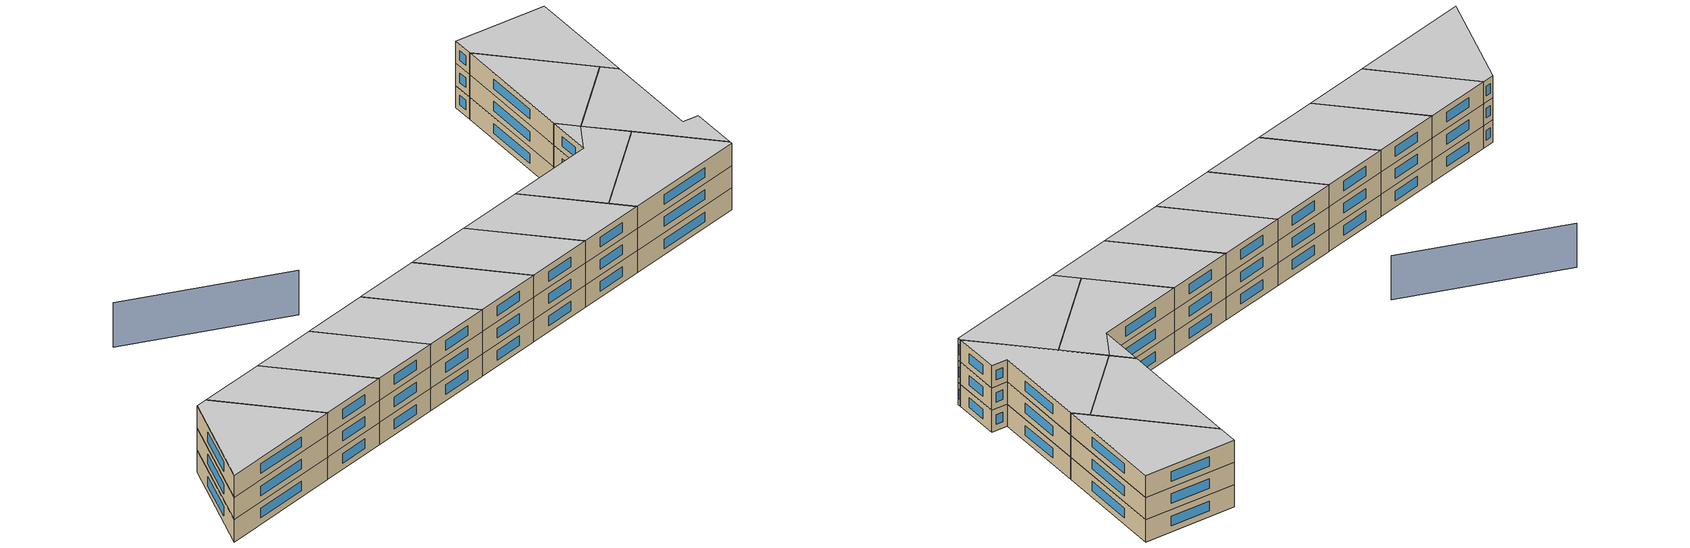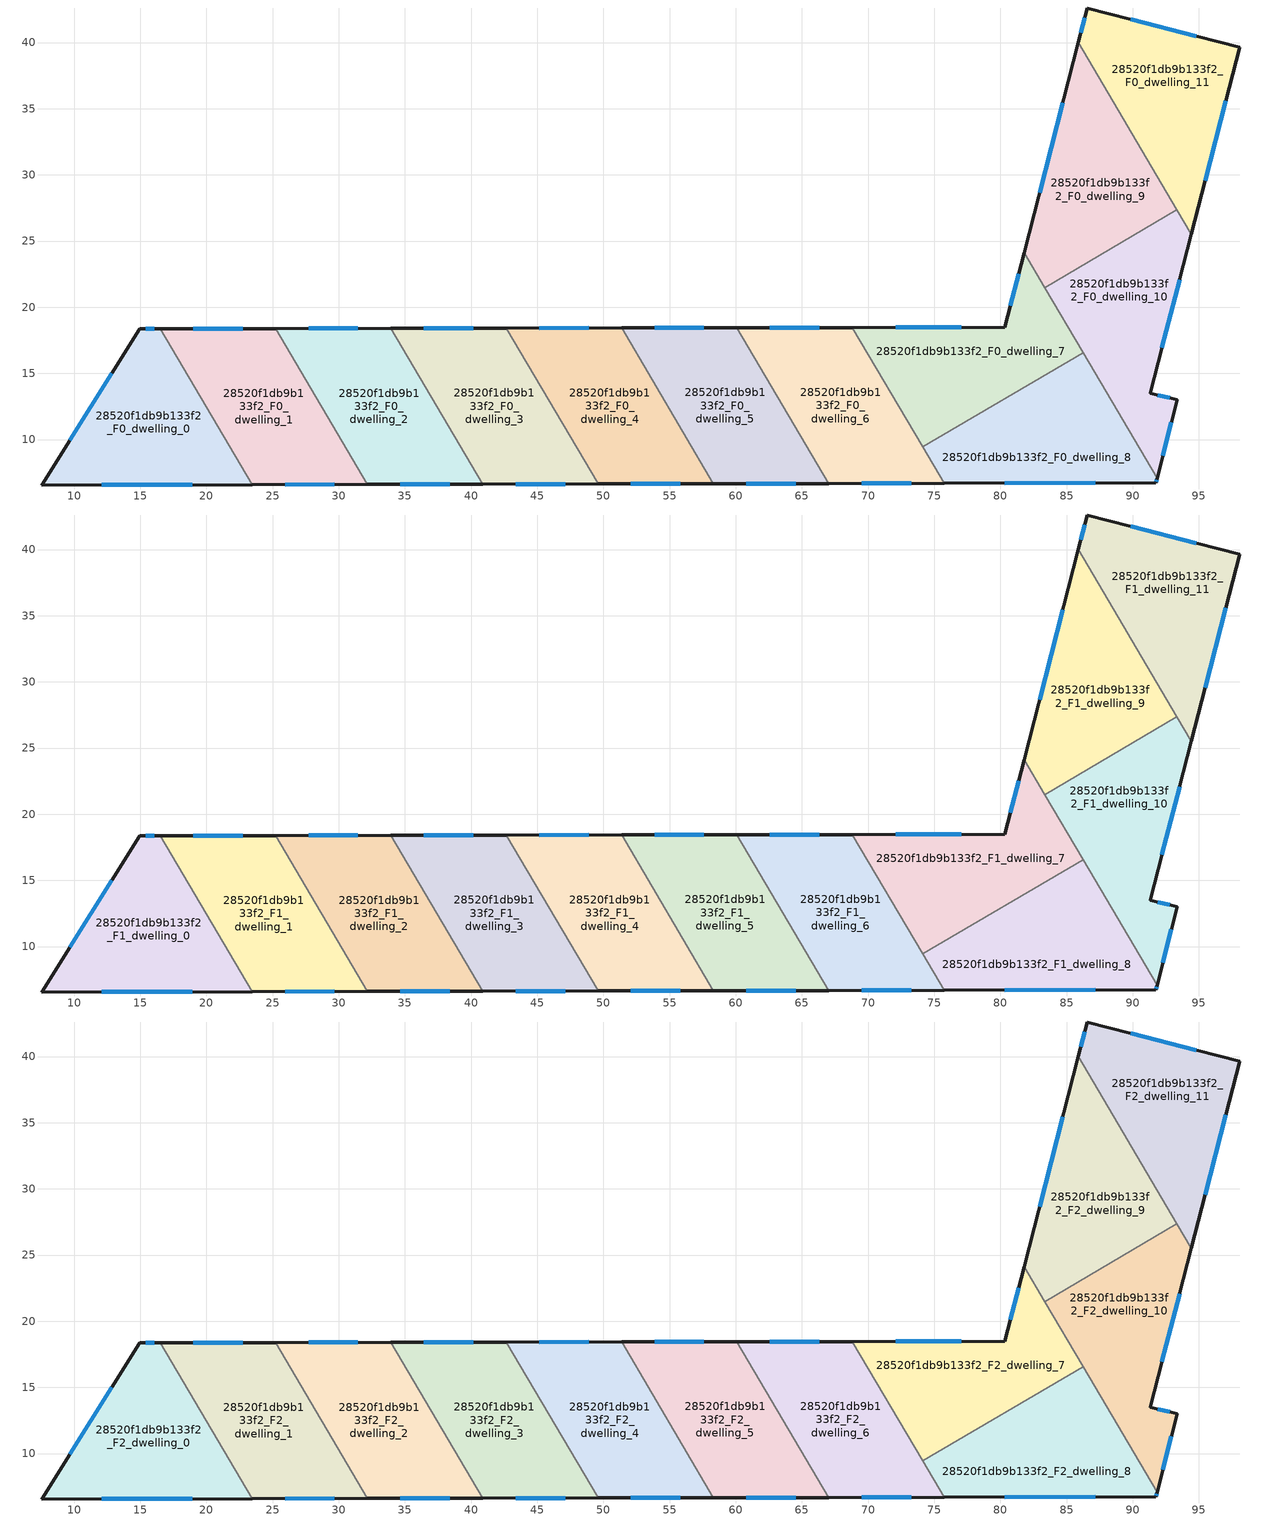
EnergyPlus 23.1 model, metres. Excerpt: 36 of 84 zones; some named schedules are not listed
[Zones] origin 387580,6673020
28520f1db9b133f2_F0_dwelling_0
 floor ground (EU_floor_Construction): 16.51,18.38 23.45,6.6 7.57,6.57 14.98,18.38 z0
 wall outside (EU_wall_Construction): 16.51,18.38 14.98,18.38 7.57,6.57 23.45,6.6 z0:3
 wall to 28520f1db9b133f2_F0_dwelling_1 (EU_wall_Construction): 23.45,6.6 16.51,18.38 z0:3
 window (EU_Window_Construction): 12.11,6.58 18.91,6.59 / 12.86,15 9.68,9.94 / 16.07,18.38 15.42,18.38 z0.86:2.14
28520f1db9b133f2_F0_dwelling_1
 floor ground (EU_floor_Construction): 25.22,18.39 32.16,6.62 23.45,6.6 16.51,18.38 z0
 wall outside (EU_wall_Construction): 23.45,6.6 32.16,6.62 / 25.22,18.39 16.51,18.38 z0:3
 wall to 28520f1db9b133f2_F0_dwelling_2 (EU_wall_Construction): 32.16,6.62 25.22,18.39 z0:3
 window (EU_Window_Construction): 25.94,6.6 29.68,6.61 / 22.73,18.39 19,18.38 z0.86:2.14
28520f1db9b133f2_F0_dwelling_10
 floor ground (EU_floor_Construction): 93.33,27.37 94.42,25.52 91.32,13.52 93.36,12.99 91.83,7.08 83.35,21.49 z0
 wall outside (EU_wall_Construction): 91.84,7.08 93.36,12.99 91.32,13.52 94.42,25.52 z0:3
 wall to 28520f1db9b133f2_F0_dwelling_9 (EU_wall_Construction): 93.33,27.37 83.34,21.49 z0:3
 wall to 28520f1db9b133f2_F0_dwelling_11 (EU_wall_Construction): 94.42,25.52 93.33,27.37 z0:3
 wall to 28520f1db9b133f2_F0_dwelling_8 (EU_wall_Construction): 86.24,16.58 91.84,7.08 z0:3
 wall to 28520f1db9b133f2_F0_dwelling_7 (EU_wall_Construction): 83.35,21.49 86.24,16.58 z0:3
 window (EU_Window_Construction): 92.21,16.95 93.54,22.09 / 92.78,13.14 91.9,13.37 / 92.27,8.77 92.92,11.3 z0.86:2.14
28520f1db9b133f2_F0_dwelling_11
 floor ground (EU_floor_Construction): 98.07,39.65 94.42,25.52 85.89,40.01 86.56,42.61 z0
 wall outside (EU_wall_Construction): 94.42,25.52 98.07,39.65 86.56,42.61 85.89,40.01 z0:3
 wall to 28520f1db9b133f2_F0_dwelling_9 (EU_wall_Construction): 85.89,40.01 93.33,27.37 z0:3
 window (EU_Window_Construction): 86.37,41.87 86.08,40.75 / 94.78,40.49 89.85,41.77 / 95.46,29.56 97.03,35.61 z0.86:2.14
28520f1db9b133f2_F0_dwelling_2
 floor ground (EU_floor_Construction): 33.94,18.41 40.88,6.63 32.16,6.62 25.22,18.39 z0
 wall outside (EU_wall_Construction): 32.16,6.62 40.88,6.63 / 33.94,18.41 25.22,18.39 z0:3
 wall to 28520f1db9b133f2_F0_dwelling_3 (EU_wall_Construction): 40.88,6.63 33.94,18.41 z0:3
 window (EU_Window_Construction): 34.65,6.62 38.39,6.63 / 31.45,18.4 27.71,18.4 z0.86:2.14
28520f1db9b133f2_F0_dwelling_3
 floor ground (EU_floor_Construction): 42.65,18.42 49.59,6.65 40.88,6.63 33.94,18.41 z0
 wall outside (EU_wall_Construction): 40.88,6.63 49.59,6.65 / 42.65,18.42 33.94,18.41 z0:3
 wall to 28520f1db9b133f2_F0_dwelling_4 (EU_wall_Construction): 49.59,6.65 42.65,18.42 z0:3
 window (EU_Window_Construction): 43.37,6.64 47.1,6.64 / 40.16,18.42 36.43,18.41 z0.86:2.14
28520f1db9b133f2_F0_dwelling_4
 floor ground (EU_floor_Construction): 51.37,18.44 58.31,6.66 49.59,6.65 42.65,18.42 z0
 wall outside (EU_wall_Construction): 49.59,6.65 58.31,6.66 / 51.37,18.44 42.65,18.42 z0:3
 wall to 28520f1db9b133f2_F0_dwelling_5 (EU_wall_Construction): 58.31,6.66 51.37,18.44 z0:3
 window (EU_Window_Construction): 52.08,6.65 55.82,6.66 / 48.88,18.43 45.14,18.43 z0.86:2.14
28520f1db9b133f2_F0_dwelling_5
 floor ground (EU_floor_Construction): 60.09,18.45 67.02,6.68 58.31,6.66 51.37,18.44 z0
 wall outside (EU_wall_Construction): 58.31,6.66 67.02,6.68 / 60.09,18.45 51.37,18.44 z0:3
 wall to 28520f1db9b133f2_F0_dwelling_6 (EU_wall_Construction): 67.02,6.68 60.09,18.45 z0:3
 window (EU_Window_Construction): 60.8,6.67 64.53,6.68 / 57.6,18.45 53.86,18.44 z0.86:2.14
28520f1db9b133f2_F0_dwelling_6
 floor ground (EU_floor_Construction): 68.81,18.47 75.74,6.7 67.02,6.68 60.09,18.45 z0
 wall outside (EU_wall_Construction): 67.02,6.68 75.74,6.7 / 68.81,18.47 60.09,18.45 z0:3
 wall to 28520f1db9b133f2_F0_dwelling_7 (EU_wall_Construction): 74.13,9.44 68.81,18.47 z0:3
 wall to 28520f1db9b133f2_F0_dwelling_8 (EU_wall_Construction): 75.74,6.7 74.13,9.44 z0:3
 window (EU_Window_Construction): 69.52,6.69 73.25,6.69 / 66.32,18.46 62.58,18.46 z0.86:2.14
28520f1db9b133f2_F0_dwelling_7
 floor ground (EU_floor_Construction): 83.34,21.49 86.24,16.58 74.13,9.44 68.81,18.47 80.33,18.49 z0; 81.79,24.13 83.34,21.49 80.33,18.49 z0
 wall outside (EU_wall_Construction): 81.79,24.13 80.33,18.49 68.81,18.47 z0:3
 wall to 28520f1db9b133f2_F0_dwelling_8 (EU_wall_Construction): 74.13,9.44 86.24,16.58 z0:3
 wall to 28520f1db9b133f2_F0_dwelling_9 (EU_wall_Construction): 83.35,21.49 81.79,24.13 z0:3
 window (EU_Window_Construction): 81.37,22.52 80.75,20.1 / 77.04,18.48 72.1,18.47 z0.86:2.14
28520f1db9b133f2_F0_dwelling_8
 floor ground (EU_floor_Construction): 86.24,16.58 91.84,7.08 91.74,6.73 75.74,6.7 74.13,9.44 z0
 wall outside (EU_wall_Construction): 75.74,6.7 91.74,6.73 91.84,7.08 z0:3
 window (EU_Window_Construction): 91.77,6.83 91.81,6.98 / 80.31,6.71 87.17,6.72 z0.86:2.14
28520f1db9b133f2_F0_dwelling_9
 floor ground (EU_floor_Construction): 85.89,40.01 93.33,27.37 83.35,21.49 81.79,24.13 z0
 wall outside (EU_wall_Construction): 85.89,40.01 81.79,24.13 z0:3
 window (EU_Window_Construction): 84.72,35.47 82.96,28.67 z0.86:2.14
28520f1db9b133f2_F1_dwelling_0
 floor to 28520f1db9b133f2_F0_dwelling_0 (EU_floor_Construction): 16.51,18.38 23.45,6.6 7.57,6.57 14.98,18.38 z3
 wall outside (EU_wall_Construction): 16.51,18.38 14.98,18.38 7.57,6.57 23.45,6.6 z3:6
 wall to 28520f1db9b133f2_F1_dwelling_1 (EU_wall_Construction): 23.45,6.6 16.51,18.38 z3:6
 window (EU_Window_Construction): 12.11,6.58 18.91,6.59 / 12.86,15 9.68,9.94 / 16.07,18.38 15.42,18.38 z3.86:5.14
28520f1db9b133f2_F1_dwelling_1
 floor to 28520f1db9b133f2_F0_dwelling_1 (EU_floor_Construction): 25.22,18.39 32.16,6.62 23.45,6.6 16.51,18.38 z3
 wall outside (EU_wall_Construction): 23.45,6.6 32.16,6.62 / 25.22,18.39 16.51,18.38 z3:6
 wall to 28520f1db9b133f2_F1_dwelling_2 (EU_wall_Construction): 32.16,6.62 25.22,18.39 z3:6
 window (EU_Window_Construction): 25.94,6.6 29.68,6.61 / 22.73,18.39 19,18.38 z3.86:5.14
28520f1db9b133f2_F1_dwelling_10
 floor to 28520f1db9b133f2_F0_dwelling_10 (EU_floor_Construction): 93.33,27.37 94.42,25.52 91.32,13.52 93.36,12.99 91.83,7.08 83.35,21.49 z3
 wall outside (EU_wall_Construction): 91.84,7.08 93.36,12.99 91.32,13.52 94.42,25.52 z3:6
 wall to 28520f1db9b133f2_F1_dwelling_9 (EU_wall_Construction): 93.33,27.37 83.34,21.49 z3:6
 wall to 28520f1db9b133f2_F1_dwelling_11 (EU_wall_Construction): 94.42,25.52 93.33,27.37 z3:6
 wall to 28520f1db9b133f2_F1_dwelling_8 (EU_wall_Construction): 86.24,16.58 91.84,7.08 z3:6
 wall to 28520f1db9b133f2_F1_dwelling_7 (EU_wall_Construction): 83.35,21.49 86.24,16.58 z3:6
 window (EU_Window_Construction): 92.21,16.95 93.54,22.09 / 92.78,13.14 91.9,13.37 / 92.27,8.77 92.92,11.3 z3.86:5.14
28520f1db9b133f2_F1_dwelling_11
 floor to 28520f1db9b133f2_F0_dwelling_11 (EU_floor_Construction): 98.07,39.65 94.42,25.52 85.89,40.01 86.56,42.61 z3
 wall outside (EU_wall_Construction): 94.42,25.52 98.07,39.65 86.56,42.61 85.89,40.01 z3:6
 wall to 28520f1db9b133f2_F1_dwelling_9 (EU_wall_Construction): 85.89,40.01 93.33,27.37 z3:6
 window (EU_Window_Construction): 86.37,41.87 86.08,40.75 / 94.78,40.49 89.85,41.77 / 95.46,29.56 97.03,35.61 z3.86:5.14
28520f1db9b133f2_F1_dwelling_2
 floor to 28520f1db9b133f2_F0_dwelling_2 (EU_floor_Construction): 33.94,18.41 40.88,6.63 32.16,6.62 25.22,18.39 z3
 wall outside (EU_wall_Construction): 32.16,6.62 40.88,6.63 / 33.94,18.41 25.22,18.39 z3:6
 wall to 28520f1db9b133f2_F1_dwelling_3 (EU_wall_Construction): 40.88,6.63 33.94,18.41 z3:6
 window (EU_Window_Construction): 34.65,6.62 38.39,6.63 / 31.45,18.4 27.71,18.4 z3.86:5.14
28520f1db9b133f2_F1_dwelling_3
 floor to 28520f1db9b133f2_F0_dwelling_3 (EU_floor_Construction): 42.65,18.42 49.59,6.65 40.88,6.63 33.94,18.41 z3
 wall outside (EU_wall_Construction): 40.88,6.63 49.59,6.65 / 42.65,18.42 33.94,18.41 z3:6
 wall to 28520f1db9b133f2_F1_dwelling_4 (EU_wall_Construction): 49.59,6.65 42.65,18.42 z3:6
 window (EU_Window_Construction): 43.37,6.64 47.1,6.64 / 40.16,18.42 36.43,18.41 z3.86:5.14
28520f1db9b133f2_F1_dwelling_4
 floor to 28520f1db9b133f2_F0_dwelling_4 (EU_floor_Construction): 51.37,18.44 58.31,6.66 49.59,6.65 42.65,18.42 z3
 wall outside (EU_wall_Construction): 49.59,6.65 58.31,6.66 / 51.37,18.44 42.65,18.42 z3:6
 wall to 28520f1db9b133f2_F1_dwelling_5 (EU_wall_Construction): 58.31,6.66 51.37,18.44 z3:6
 window (EU_Window_Construction): 52.08,6.65 55.82,6.66 / 48.88,18.43 45.14,18.43 z3.86:5.14
28520f1db9b133f2_F1_dwelling_5
 floor to 28520f1db9b133f2_F0_dwelling_5 (EU_floor_Construction): 60.09,18.45 67.02,6.68 58.31,6.66 51.37,18.44 z3
 wall outside (EU_wall_Construction): 58.31,6.66 67.02,6.68 / 60.09,18.45 51.37,18.44 z3:6
 wall to 28520f1db9b133f2_F1_dwelling_6 (EU_wall_Construction): 67.02,6.68 60.09,18.45 z3:6
 window (EU_Window_Construction): 60.8,6.67 64.53,6.68 / 57.6,18.45 53.86,18.44 z3.86:5.14
28520f1db9b133f2_F1_dwelling_6
 floor to 28520f1db9b133f2_F0_dwelling_6 (EU_floor_Construction): 68.81,18.47 75.74,6.7 67.02,6.68 60.09,18.45 z3
 wall outside (EU_wall_Construction): 67.02,6.68 75.74,6.7 / 68.81,18.47 60.09,18.45 z3:6
 wall to 28520f1db9b133f2_F1_dwelling_7 (EU_wall_Construction): 74.13,9.44 68.81,18.47 z3:6
 wall to 28520f1db9b133f2_F1_dwelling_8 (EU_wall_Construction): 75.74,6.7 74.13,9.44 z3:6
 window (EU_Window_Construction): 69.52,6.69 73.25,6.69 / 66.32,18.46 62.58,18.46 z3.86:5.14
28520f1db9b133f2_F1_dwelling_7
 floor to 28520f1db9b133f2_F0_dwelling_7 (EU_floor_Construction): 83.34,21.49 86.24,16.58 74.13,9.44 68.81,18.47 80.33,18.49 z3; 81.79,24.13 83.34,21.49 80.33,18.49 z3
 wall outside (EU_wall_Construction): 81.79,24.13 80.33,18.49 68.81,18.47 z3:6
 wall to 28520f1db9b133f2_F1_dwelling_8 (EU_wall_Construction): 74.13,9.44 86.24,16.58 z3:6
 wall to 28520f1db9b133f2_F1_dwelling_9 (EU_wall_Construction): 83.35,21.49 81.79,24.13 z3:6
 window (EU_Window_Construction): 81.37,22.52 80.75,20.1 / 77.04,18.48 72.1,18.47 z3.86:5.14
28520f1db9b133f2_F1_dwelling_8
 floor to 28520f1db9b133f2_F0_dwelling_8 (EU_floor_Construction): 86.24,16.58 91.83,7.08 91.74,6.73 75.74,6.7 74.13,9.44 z3
 wall outside (EU_wall_Construction): 75.74,6.7 91.74,6.73 91.84,7.08 z3:6
 window (EU_Window_Construction): 91.77,6.83 91.81,6.98 / 80.31,6.71 87.17,6.72 z3.86:5.14
28520f1db9b133f2_F1_dwelling_9
 floor to 28520f1db9b133f2_F0_dwelling_9 (EU_floor_Construction): 85.89,40.01 93.33,27.37 83.35,21.49 81.79,24.13 z3
 wall outside (EU_wall_Construction): 85.89,40.01 81.79,24.13 z3:6
 window (EU_Window_Construction): 84.72,35.47 82.96,28.67 z3.86:5.14
28520f1db9b133f2_F2_dwelling_0
 floor to 28520f1db9b133f2_F1_dwelling_0 (EU_floor_Construction): 16.51,18.38 23.45,6.6 7.57,6.57 14.98,18.38 z6
 wall outside (EU_wall_Construction): 16.51,18.38 14.98,18.38 7.57,6.57 23.45,6.6 z6:9
 wall to 28520f1db9b133f2_F2_dwelling_1 (EU_wall_Construction): 23.45,6.6 16.51,18.38 z6:9
 window (EU_Window_Construction): 12.11,6.58 18.91,6.59 / 12.86,15 9.68,9.94 / 16.07,18.38 15.42,18.38 z6.86:8.14
 ceiling to 28520f1db9b133f2_F3_dwelling_0 (EU_floor_Construction): 23.45,6.6 16.51,18.38 14.98,18.38 7.57,6.57 z9
28520f1db9b133f2_F2_dwelling_1
 floor to 28520f1db9b133f2_F1_dwelling_1 (EU_floor_Construction): 25.22,18.39 32.16,6.62 23.45,6.6 16.51,18.38 z6
 wall outside (EU_wall_Construction): 23.45,6.6 32.16,6.62 / 25.22,18.39 16.51,18.38 z6:9
 wall to 28520f1db9b133f2_F2_dwelling_2 (EU_wall_Construction): 32.16,6.62 25.22,18.39 z6:9
 window (EU_Window_Construction): 25.94,6.6 29.68,6.61 / 22.73,18.39 19,18.38 z6.86:8.14
 ceiling to 28520f1db9b133f2_F3_dwelling_1 (EU_floor_Construction): 32.16,6.62 25.22,18.39 16.51,18.38 23.45,6.6 z9
28520f1db9b133f2_F2_dwelling_10
 floor to 28520f1db9b133f2_F1_dwelling_10 (EU_floor_Construction): 93.33,27.37 94.42,25.52 91.32,13.52 93.36,12.99 91.83,7.08 83.35,21.49 z6
 wall outside (EU_wall_Construction): 91.84,7.08 93.36,12.99 91.32,13.52 94.42,25.52 z6:9
 wall to 28520f1db9b133f2_F2_dwelling_9 (EU_wall_Construction): 93.33,27.37 83.34,21.49 z6:9
 wall to 28520f1db9b133f2_F2_dwelling_11 (EU_wall_Construction): 94.42,25.52 93.33,27.37 z6:9
 wall to 28520f1db9b133f2_F2_dwelling_8 (EU_wall_Construction): 86.24,16.58 91.84,7.08 z6:9
 wall to 28520f1db9b133f2_F2_dwelling_7 (EU_wall_Construction): 83.35,21.49 86.24,16.58 z6:9
 window (EU_Window_Construction): 92.21,16.95 93.54,22.09 / 92.78,13.14 91.9,13.37 / 92.27,8.77 92.92,11.3 z6.86:8.14
 ceiling to 28520f1db9b133f2_F3_dwelling_10 (EU_floor_Construction): 91.83,7.08 93.36,12.99 91.32,13.52 94.42,25.52 93.33,27.37 83.35,21.49 z9
28520f1db9b133f2_F2_dwelling_11
 floor to 28520f1db9b133f2_F1_dwelling_11 (EU_floor_Construction): 98.07,39.65 94.42,25.52 85.89,40.01 86.56,42.61 z6
 wall outside (EU_wall_Construction): 94.42,25.52 98.07,39.65 86.56,42.61 85.89,40.01 z6:9
 wall to 28520f1db9b133f2_F2_dwelling_9 (EU_wall_Construction): 85.89,40.01 93.33,27.37 z6:9
 window (EU_Window_Construction): 86.37,41.87 86.08,40.75 / 94.78,40.49 89.85,41.77 / 95.46,29.56 97.03,35.61 z6.86:8.14
 ceiling to 28520f1db9b133f2_F3_dwelling_11 (EU_floor_Construction): 94.42,25.52 98.07,39.65 86.56,42.61 85.89,40.01 z9
28520f1db9b133f2_F2_dwelling_2
 floor to 28520f1db9b133f2_F1_dwelling_2 (EU_floor_Construction): 33.94,18.41 40.88,6.63 32.16,6.62 25.22,18.39 z6
 wall outside (EU_wall_Construction): 32.16,6.62 40.88,6.63 / 33.94,18.41 25.22,18.39 z6:9
 wall to 28520f1db9b133f2_F2_dwelling_3 (EU_wall_Construction): 40.88,6.63 33.94,18.41 z6:9
 window (EU_Window_Construction): 34.65,6.62 38.39,6.63 / 31.45,18.4 27.71,18.4 z6.86:8.14
 ceiling to 28520f1db9b133f2_F3_dwelling_2 (EU_floor_Construction): 40.88,6.63 33.94,18.41 25.22,18.39 32.16,6.62 z9
28520f1db9b133f2_F2_dwelling_3
 floor to 28520f1db9b133f2_F1_dwelling_3 (EU_floor_Construction): 42.65,18.42 49.59,6.65 40.88,6.63 33.94,18.41 z6
 wall outside (EU_wall_Construction): 40.88,6.63 49.59,6.65 / 42.65,18.42 33.94,18.41 z6:9
 wall to 28520f1db9b133f2_F2_dwelling_4 (EU_wall_Construction): 49.59,6.65 42.65,18.42 z6:9
 window (EU_Window_Construction): 43.37,6.64 47.1,6.64 / 40.16,18.42 36.43,18.41 z6.86:8.14
 ceiling to 28520f1db9b133f2_F3_dwelling_3 (EU_floor_Construction): 49.59,6.65 42.65,18.42 33.94,18.41 40.88,6.63 z9
28520f1db9b133f2_F2_dwelling_4
 floor to 28520f1db9b133f2_F1_dwelling_4 (EU_floor_Construction): 51.37,18.44 58.31,6.66 49.59,6.65 42.65,18.42 z6
 wall outside (EU_wall_Construction): 49.59,6.65 58.31,6.66 / 51.37,18.44 42.65,18.42 z6:9
 wall to 28520f1db9b133f2_F2_dwelling_5 (EU_wall_Construction): 58.31,6.66 51.37,18.44 z6:9
 window (EU_Window_Construction): 52.08,6.65 55.82,6.66 / 48.88,18.43 45.14,18.43 z6.86:8.14
 ceiling to 28520f1db9b133f2_F3_dwelling_4 (EU_floor_Construction): 58.31,6.66 51.37,18.44 42.65,18.42 49.59,6.65 z9
28520f1db9b133f2_F2_dwelling_5
 floor to 28520f1db9b133f2_F1_dwelling_5 (EU_floor_Construction): 60.09,18.45 67.02,6.68 58.31,6.66 51.37,18.44 z6
 wall outside (EU_wall_Construction): 58.31,6.66 67.02,6.68 / 60.09,18.45 51.37,18.44 z6:9
 wall to 28520f1db9b133f2_F2_dwelling_6 (EU_wall_Construction): 67.02,6.68 60.09,18.45 z6:9
 window (EU_Window_Construction): 60.8,6.67 64.53,6.68 / 57.6,18.45 53.86,18.44 z6.86:8.14
 ceiling to 28520f1db9b133f2_F3_dwelling_5 (EU_floor_Construction): 67.02,6.68 60.09,18.45 51.37,18.44 58.31,6.66 z9
28520f1db9b133f2_F2_dwelling_6
 floor to 28520f1db9b133f2_F1_dwelling_6 (EU_floor_Construction): 68.81,18.47 75.74,6.7 67.02,6.68 60.09,18.45 z6
 wall outside (EU_wall_Construction): 67.02,6.68 75.74,6.7 / 68.81,18.47 60.09,18.45 z6:9
 wall to 28520f1db9b133f2_F2_dwelling_7 (EU_wall_Construction): 74.13,9.44 68.81,18.47 z6:9
 wall to 28520f1db9b133f2_F2_dwelling_8 (EU_wall_Construction): 75.74,6.7 74.13,9.44 z6:9
 window (EU_Window_Construction): 69.52,6.69 73.25,6.69 / 66.32,18.46 62.58,18.46 z6.86:8.14
 ceiling to 28520f1db9b133f2_F3_dwelling_6 (EU_floor_Construction): 75.74,6.7 68.81,18.47 60.09,18.45 67.02,6.68 z9
28520f1db9b133f2_F2_dwelling_7
 floor to 28520f1db9b133f2_F1_dwelling_7 (EU_floor_Construction): 83.34,21.49 86.24,16.58 74.13,9.44 68.81,18.47 80.33,18.49 z6; 81.79,24.13 83.34,21.49 80.33,18.49 z6
 wall outside (EU_wall_Construction): 81.79,24.13 80.33,18.49 68.81,18.47 z6:9
 wall to 28520f1db9b133f2_F2_dwelling_8 (EU_wall_Construction): 74.13,9.44 86.24,16.58 z6:9
 wall to 28520f1db9b133f2_F2_dwelling_9 (EU_wall_Construction): 83.35,21.49 81.79,24.13 z6:9
 window (EU_Window_Construction): 81.37,22.52 80.75,20.1 / 77.04,18.48 72.1,18.47 z6.86:8.14
 ceiling to 28520f1db9b133f2_F3_dwelling_7 (EU_floor_Construction): 86.24,16.58 83.34,21.49 80.33,18.49 68.81,18.47 74.13,9.44 z9; 83.34,21.49 81.79,24.13 80.33,18.49 z9
28520f1db9b133f2_F2_dwelling_8
 floor to 28520f1db9b133f2_F1_dwelling_8 (EU_floor_Construction): 86.24,16.58 91.83,7.08 91.74,6.73 75.74,6.7 74.13,9.44 z6
 wall outside (EU_wall_Construction): 75.74,6.7 91.74,6.73 91.84,7.08 z6:9
 window (EU_Window_Construction): 91.77,6.83 91.81,6.98 / 80.31,6.71 87.17,6.72 z6.86:8.14
 ceiling to 28520f1db9b133f2_F3_dwelling_8 (EU_floor_Construction): 91.74,6.73 91.83,7.08 86.24,16.58 74.13,9.44 75.74,6.7 z9
28520f1db9b133f2_F2_dwelling_9
 floor to 28520f1db9b133f2_F1_dwelling_9 (EU_floor_Construction): 85.89,40.01 93.33,27.37 83.35,21.49 81.79,24.13 z6
 wall outside (EU_wall_Construction): 85.89,40.01 81.79,24.13 z6:9
 window (EU_Window_Construction): 84.72,35.47 82.96,28.67 z6.86:8.14
 ceiling to 28520f1db9b133f2_F3_dwelling_9 (EU_floor_Construction): 93.33,27.37 85.89,40.01 81.79,24.13 83.35,21.49 z9
shading: 45.22,29.74 27.07,41.13 z0:6
[Building]
EU S2 Campaign: North Axis=0; Terrain=City; Solar Distribution=FullExterior
[Site:Location]
Helsinki-Vantaa.AP: Latitude=60.317; Longitude=24.963; Time Zone=2; Elevation=54.6
[SizingPeriod:WeatherFileDays]
AnnualSizingPeriod: Begin Month=1; Begin Day of Month=1; End Month=12; End Day of Month=31; Day of Week for Start Day=Monday; Use Weather File Daylight Saving Period=No; Use Weather File Rain and Snow Indicators=No
[MATERIAL]
EU_InternalMass_Material: Roughness=MediumRough; Thickness=0.1; Conductivity=1; Density=1800; Specific Heat=900; Thermal Absorptance=0.9; Solar Absorptance=0.7; Visible Absorptance=0.7
[MATERIAL:NOMASS] Roughness=MediumRough; Thermal Absorptance=0.9; Solar Absorptance=0.7; Visible Absorptance=0.7
Name | Thermal Resistance
EU_wall_NoMass | 5.91765
EU_floor_NoMass | 6.2875
[WINDOWMATERIAL:SIMPLEGLAZINGSYSTEM]
EU_Window_SimpleGlazing: UFactor=0.994035; Solar Heat Gain Coefficient=0.7; Visible Transmittance=0.7
[CONSTRUCTION]
EU_wall_Construction: EU_wall_NoMass
EU_floor_Construction: EU_floor_NoMass
EU_Window_Construction: EU_Window_SimpleGlazing
EU_InternalMass_Construction: EU_InternalMass_Material
[ZONE] Type=1; Multiplier=1; Ceiling Height=autocalculate; Floor Area=autocalculate; Part of Total Floor Area=Yes
Name | Volume
28520f1db9b133f2_F0_dwelling_0 | 308.187
28520f1db9b133f2_F1_dwelling_0; 28520f1db9b133f2_F2_dwelling_0 | 308.186
28520f1db9b133f2_F0_dwelling_1; 28520f1db9b133f2_F0_dwelling_3; 28520f1db9b133f2_F1_dwelling_3; 28520f1db9b133f2_F2_dwelling_3 | 308.235
28520f1db9b133f2_F1_dwelling_1; 28520f1db9b133f2_F2_dwelling_1 | 308.237
28520f1db9b133f2_F0_dwelling_10; 28520f1db9b133f2_F1_dwelling_10; 28520f1db9b133f2_F2_dwelling_10 | 308.182
28520f1db9b133f2_F0_dwelling_11; 28520f1db9b133f2_F1_dwelling_11; 28520f1db9b133f2_F2_dwelling_11 | 308.208
28520f1db9b133f2_F0_dwelling_2; 28520f1db9b133f2_F1_dwelling_2; 28520f1db9b133f2_F2_dwelling_2 | 308.159
28520f1db9b133f2_F0_dwelling_4 | 308.179
28520f1db9b133f2_F1_dwelling_4; 28520f1db9b133f2_F2_dwelling_4 | 308.178
28520f1db9b133f2_F0_dwelling_5 | 308.201
28520f1db9b133f2_F1_dwelling_5; 28520f1db9b133f2_F2_dwelling_5 | 308.2
28520f1db9b133f2_F0_dwelling_6; 28520f1db9b133f2_F1_dwelling_6; 28520f1db9b133f2_F2_dwelling_6 | 308.213
28520f1db9b133f2_F0_dwelling_7; 28520f1db9b133f2_F1_dwelling_7; 28520f1db9b133f2_F2_dwelling_7 | 308.196
28520f1db9b133f2_F0_dwelling_8; 28520f1db9b133f2_F1_dwelling_8; 28520f1db9b133f2_F2_dwelling_8 | 308.18
28520f1db9b133f2_F0_dwelling_9; 28520f1db9b133f2_F1_dwelling_9; 28520f1db9b133f2_F2_dwelling_9 | 308.191
[INTERNALMASS] Construction=EU_InternalMass_Construction
Name | Zone or ZoneList | Surface Area
28520f1db9b133f2_F0_dwelling_0_EU_InternalMass | 28520f1db9b133f2_F0_dwelling_0 | 102.729
28520f1db9b133f2_F0_dwelling_1_EU_InternalMass | 28520f1db9b133f2_F0_dwelling_1 | 102.745
28520f1db9b133f2_F0_dwelling_2_EU_InternalMass | 28520f1db9b133f2_F0_dwelling_2 | 102.72
28520f1db9b133f2_F0_dwelling_3_EU_InternalMass | 28520f1db9b133f2_F0_dwelling_3 | 102.745
28520f1db9b133f2_F0_dwelling_4_EU_InternalMass | 28520f1db9b133f2_F0_dwelling_4 | 102.726
28520f1db9b133f2_F0_dwelling_5_EU_InternalMass | 28520f1db9b133f2_F0_dwelling_5 | 102.733
28520f1db9b133f2_F0_dwelling_6_EU_InternalMass | 28520f1db9b133f2_F0_dwelling_6 | 102.738
28520f1db9b133f2_F0_dwelling_7_EU_InternalMass | 28520f1db9b133f2_F0_dwelling_7 | 102.731
28520f1db9b133f2_F0_dwelling_8_EU_InternalMass | 28520f1db9b133f2_F0_dwelling_8 | 102.73
28520f1db9b133f2_F0_dwelling_9_EU_InternalMass | 28520f1db9b133f2_F0_dwelling_9 | 102.737
28520f1db9b133f2_F0_dwelling_10_EU_InternalMass | 28520f1db9b133f2_F0_dwelling_10 | 102.731
28520f1db9b133f2_F0_dwelling_11_EU_InternalMass | 28520f1db9b133f2_F0_dwelling_11 | 102.736
28520f1db9b133f2_F1_dwelling_0_EU_InternalMass | 28520f1db9b133f2_F1_dwelling_0 | 102.729
28520f1db9b133f2_F1_dwelling_1_EU_InternalMass | 28520f1db9b133f2_F1_dwelling_1 | 102.745
28520f1db9b133f2_F1_dwelling_2_EU_InternalMass | 28520f1db9b133f2_F1_dwelling_2 | 102.72
28520f1db9b133f2_F1_dwelling_3_EU_InternalMass | 28520f1db9b133f2_F1_dwelling_3 | 102.745
28520f1db9b133f2_F1_dwelling_4_EU_InternalMass | 28520f1db9b133f2_F1_dwelling_4 | 102.726
28520f1db9b133f2_F1_dwelling_5_EU_InternalMass | 28520f1db9b133f2_F1_dwelling_5 | 102.733
28520f1db9b133f2_F1_dwelling_6_EU_InternalMass | 28520f1db9b133f2_F1_dwelling_6 | 102.738
28520f1db9b133f2_F1_dwelling_7_EU_InternalMass | 28520f1db9b133f2_F1_dwelling_7 | 102.731
28520f1db9b133f2_F1_dwelling_8_EU_InternalMass | 28520f1db9b133f2_F1_dwelling_8 | 102.73
28520f1db9b133f2_F1_dwelling_9_EU_InternalMass | 28520f1db9b133f2_F1_dwelling_9 | 102.737
28520f1db9b133f2_F1_dwelling_10_EU_InternalMass | 28520f1db9b133f2_F1_dwelling_10 | 102.731
28520f1db9b133f2_F1_dwelling_11_EU_InternalMass | 28520f1db9b133f2_F1_dwelling_11 | 102.736
28520f1db9b133f2_F2_dwelling_0_EU_InternalMass | 28520f1db9b133f2_F2_dwelling_0 | 102.729
28520f1db9b133f2_F2_dwelling_1_EU_InternalMass | 28520f1db9b133f2_F2_dwelling_1 | 102.745
28520f1db9b133f2_F2_dwelling_2_EU_InternalMass | 28520f1db9b133f2_F2_dwelling_2 | 102.72
28520f1db9b133f2_F2_dwelling_3_EU_InternalMass | 28520f1db9b133f2_F2_dwelling_3 | 102.745
28520f1db9b133f2_F2_dwelling_4_EU_InternalMass | 28520f1db9b133f2_F2_dwelling_4 | 102.726
28520f1db9b133f2_F2_dwelling_5_EU_InternalMass | 28520f1db9b133f2_F2_dwelling_5 | 102.733
28520f1db9b133f2_F2_dwelling_6_EU_InternalMass | 28520f1db9b133f2_F2_dwelling_6 | 102.738
28520f1db9b133f2_F2_dwelling_7_EU_InternalMass | 28520f1db9b133f2_F2_dwelling_7 | 102.731
28520f1db9b133f2_F2_dwelling_8_EU_InternalMass | 28520f1db9b133f2_F2_dwelling_8 | 102.73
28520f1db9b133f2_F2_dwelling_9_EU_InternalMass | 28520f1db9b133f2_F2_dwelling_9 | 102.737
28520f1db9b133f2_F2_dwelling_10_EU_InternalMass | 28520f1db9b133f2_F2_dwelling_10 | 102.731
28520f1db9b133f2_F2_dwelling_11_EU_InternalMass | 28520f1db9b133f2_F2_dwelling_11 | 102.736
[OTHEREQUIPMENT] Fuel Type=Electricity; Design Level Calculation Method=Watts/Area; Power per Zone Floor Area=1; Fraction Latent=0; Fraction Radiant=0; Fraction Lost=0; Carbon Dioxide Generation Rate=0; EndUse Subcategory=EU_Step8_InternalGains
Name | Zone or ZoneList or Space or SpaceList | Schedule
EU_Step8_InternalGain_28520f1db9b133f2_F0_dwelling_0_f000 | 28520f1db9b133f2_F0_dwelling_0 | EU_Step8_GainSchedule_28520f1db9b133f2_F0_dwelling_0_f000
EU_Step8_InternalGain_28520f1db9b133f2_F0_dwelling_1_f000 | 28520f1db9b133f2_F0_dwelling_1 | EU_Step8_GainSchedule_28520f1db9b133f2_F0_dwelling_1_f000
EU_Step8_InternalGain_28520f1db9b133f2_F0_dwelling_2_f000 | 28520f1db9b133f2_F0_dwelling_2 | EU_Step8_GainSchedule_28520f1db9b133f2_F0_dwelling_2_f000
EU_Step8_InternalGain_28520f1db9b133f2_F0_dwelling_3_f000 | 28520f1db9b133f2_F0_dwelling_3 | EU_Step8_GainSchedule_28520f1db9b133f2_F0_dwelling_3_f000
EU_Step8_InternalGain_28520f1db9b133f2_F0_dwelling_4_f000 | 28520f1db9b133f2_F0_dwelling_4 | EU_Step8_GainSchedule_28520f1db9b133f2_F0_dwelling_4_f000
EU_Step8_InternalGain_28520f1db9b133f2_F0_dwelling_5_f000 | 28520f1db9b133f2_F0_dwelling_5 | EU_Step8_GainSchedule_28520f1db9b133f2_F0_dwelling_5_f000
EU_Step8_InternalGain_28520f1db9b133f2_F0_dwelling_6_f000 | 28520f1db9b133f2_F0_dwelling_6 | EU_Step8_GainSchedule_28520f1db9b133f2_F0_dwelling_6_f000
EU_Step8_InternalGain_28520f1db9b133f2_F0_dwelling_7_f000 | 28520f1db9b133f2_F0_dwelling_7 | EU_Step8_GainSchedule_28520f1db9b133f2_F0_dwelling_7_f000
EU_Step8_InternalGain_28520f1db9b133f2_F0_dwelling_8_f000 | 28520f1db9b133f2_F0_dwelling_8 | EU_Step8_GainSchedule_28520f1db9b133f2_F0_dwelling_8_f000
EU_Step8_InternalGain_28520f1db9b133f2_F0_dwelling_9_f000 | 28520f1db9b133f2_F0_dwelling_9 | EU_Step8_GainSchedule_28520f1db9b133f2_F0_dwelling_9_f000
EU_Step8_InternalGain_28520f1db9b133f2_F0_dwelling_10_f000 | 28520f1db9b133f2_F0_dwelling_10 | EU_Step8_GainSchedule_28520f1db9b133f2_F0_dwelling_10_f000
EU_Step8_InternalGain_28520f1db9b133f2_F0_dwelling_11_f000 | 28520f1db9b133f2_F0_dwelling_11 | EU_Step8_GainSchedule_28520f1db9b133f2_F0_dwelling_11_f000
EU_Step8_InternalGain_28520f1db9b133f2_F1_dwelling_0_f000 | 28520f1db9b133f2_F1_dwelling_0 | EU_Step8_GainSchedule_28520f1db9b133f2_F1_dwelling_0_f000
EU_Step8_InternalGain_28520f1db9b133f2_F1_dwelling_1_f000 | 28520f1db9b133f2_F1_dwelling_1 | EU_Step8_GainSchedule_28520f1db9b133f2_F1_dwelling_1_f000
EU_Step8_InternalGain_28520f1db9b133f2_F1_dwelling_2_f000 | 28520f1db9b133f2_F1_dwelling_2 | EU_Step8_GainSchedule_28520f1db9b133f2_F1_dwelling_2_f000
EU_Step8_InternalGain_28520f1db9b133f2_F1_dwelling_3_f000 | 28520f1db9b133f2_F1_dwelling_3 | EU_Step8_GainSchedule_28520f1db9b133f2_F1_dwelling_3_f000
EU_Step8_InternalGain_28520f1db9b133f2_F1_dwelling_4_f000 | 28520f1db9b133f2_F1_dwelling_4 | EU_Step8_GainSchedule_28520f1db9b133f2_F1_dwelling_4_f000
EU_Step8_InternalGain_28520f1db9b133f2_F1_dwelling_5_f000 | 28520f1db9b133f2_F1_dwelling_5 | EU_Step8_GainSchedule_28520f1db9b133f2_F1_dwelling_5_f000
EU_Step8_InternalGain_28520f1db9b133f2_F1_dwelling_6_f000 | 28520f1db9b133f2_F1_dwelling_6 | EU_Step8_GainSchedule_28520f1db9b133f2_F1_dwelling_6_f000
EU_Step8_InternalGain_28520f1db9b133f2_F1_dwelling_7_f000 | 28520f1db9b133f2_F1_dwelling_7 | EU_Step8_GainSchedule_28520f1db9b133f2_F1_dwelling_7_f000
EU_Step8_InternalGain_28520f1db9b133f2_F1_dwelling_8_f000 | 28520f1db9b133f2_F1_dwelling_8 | EU_Step8_GainSchedule_28520f1db9b133f2_F1_dwelling_8_f000
EU_Step8_InternalGain_28520f1db9b133f2_F1_dwelling_9_f000 | 28520f1db9b133f2_F1_dwelling_9 | EU_Step8_GainSchedule_28520f1db9b133f2_F1_dwelling_9_f000
EU_Step8_InternalGain_28520f1db9b133f2_F1_dwelling_10_f000 | 28520f1db9b133f2_F1_dwelling_10 | EU_Step8_GainSchedule_28520f1db9b133f2_F1_dwelling_10_f000
EU_Step8_InternalGain_28520f1db9b133f2_F1_dwelling_11_f000 | 28520f1db9b133f2_F1_dwelling_11 | EU_Step8_GainSchedule_28520f1db9b133f2_F1_dwelling_11_f000
EU_Step8_InternalGain_28520f1db9b133f2_F2_dwelling_0_f000 | 28520f1db9b133f2_F2_dwelling_0 | EU_Step8_GainSchedule_28520f1db9b133f2_F2_dwelling_0_f000
EU_Step8_InternalGain_28520f1db9b133f2_F2_dwelling_1_f000 | 28520f1db9b133f2_F2_dwelling_1 | EU_Step8_GainSchedule_28520f1db9b133f2_F2_dwelling_1_f000
EU_Step8_InternalGain_28520f1db9b133f2_F2_dwelling_2_f000 | 28520f1db9b133f2_F2_dwelling_2 | EU_Step8_GainSchedule_28520f1db9b133f2_F2_dwelling_2_f000
EU_Step8_InternalGain_28520f1db9b133f2_F2_dwelling_3_f000 | 28520f1db9b133f2_F2_dwelling_3 | EU_Step8_GainSchedule_28520f1db9b133f2_F2_dwelling_3_f000
EU_Step8_InternalGain_28520f1db9b133f2_F2_dwelling_4_f000 | 28520f1db9b133f2_F2_dwelling_4 | EU_Step8_GainSchedule_28520f1db9b133f2_F2_dwelling_4_f000
EU_Step8_InternalGain_28520f1db9b133f2_F2_dwelling_5_f000 | 28520f1db9b133f2_F2_dwelling_5 | EU_Step8_GainSchedule_28520f1db9b133f2_F2_dwelling_5_f000
EU_Step8_InternalGain_28520f1db9b133f2_F2_dwelling_6_f000 | 28520f1db9b133f2_F2_dwelling_6 | EU_Step8_GainSchedule_28520f1db9b133f2_F2_dwelling_6_f000
EU_Step8_InternalGain_28520f1db9b133f2_F2_dwelling_7_f000 | 28520f1db9b133f2_F2_dwelling_7 | EU_Step8_GainSchedule_28520f1db9b133f2_F2_dwelling_7_f000
EU_Step8_InternalGain_28520f1db9b133f2_F2_dwelling_8_f000 | 28520f1db9b133f2_F2_dwelling_8 | EU_Step8_GainSchedule_28520f1db9b133f2_F2_dwelling_8_f000
EU_Step8_InternalGain_28520f1db9b133f2_F2_dwelling_9_f000 | 28520f1db9b133f2_F2_dwelling_9 | EU_Step8_GainSchedule_28520f1db9b133f2_F2_dwelling_9_f000
EU_Step8_InternalGain_28520f1db9b133f2_F2_dwelling_10_f000 | 28520f1db9b133f2_F2_dwelling_10 | EU_Step8_GainSchedule_28520f1db9b133f2_F2_dwelling_10_f000
EU_Step8_InternalGain_28520f1db9b133f2_F2_dwelling_11_f000 | 28520f1db9b133f2_F2_dwelling_11 | EU_Step8_GainSchedule_28520f1db9b133f2_F2_dwelling_11_f000
[ZONEVENTILATION:DESIGNFLOWRATE] Schedule=EU_AlwaysOn; Design Flow Rate Calculation Method=AirChanges/Hour; Air Changes per Hour=0.596421; Ventilation Type=Natural; Fan Pressure Rise=0; Fan Total Efficiency=1; Constant Term Coefficient=1; Temperature Term Coefficient=0; Velocity Term Coefficient=0; Velocity Squared Term Coefficient=0; Minimum Indoor Temperature=-100; Maximum Indoor Temperature=100; Delta Temperature=-100; Minimum Outdoor Temperature=-100; Maximum Outdoor Temperature=100; Maximum Wind Speed=40
Name | Zone or ZoneList or Space or SpaceList
EU_ConstantAir_28520f1db9b133f2_F0_dwelling_0 | 28520f1db9b133f2_F0_dwelling_0
EU_ConstantAir_28520f1db9b133f2_F0_dwelling_1 | 28520f1db9b133f2_F0_dwelling_1
EU_ConstantAir_28520f1db9b133f2_F0_dwelling_2 | 28520f1db9b133f2_F0_dwelling_2
EU_ConstantAir_28520f1db9b133f2_F0_dwelling_3 | 28520f1db9b133f2_F0_dwelling_3
EU_ConstantAir_28520f1db9b133f2_F0_dwelling_4 | 28520f1db9b133f2_F0_dwelling_4
EU_ConstantAir_28520f1db9b133f2_F0_dwelling_5 | 28520f1db9b133f2_F0_dwelling_5
EU_ConstantAir_28520f1db9b133f2_F0_dwelling_6 | 28520f1db9b133f2_F0_dwelling_6
EU_ConstantAir_28520f1db9b133f2_F0_dwelling_7 | 28520f1db9b133f2_F0_dwelling_7
EU_ConstantAir_28520f1db9b133f2_F0_dwelling_8 | 28520f1db9b133f2_F0_dwelling_8
EU_ConstantAir_28520f1db9b133f2_F0_dwelling_9 | 28520f1db9b133f2_F0_dwelling_9
EU_ConstantAir_28520f1db9b133f2_F0_dwelling_10 | 28520f1db9b133f2_F0_dwelling_10
EU_ConstantAir_28520f1db9b133f2_F0_dwelling_11 | 28520f1db9b133f2_F0_dwelling_11
EU_ConstantAir_28520f1db9b133f2_F1_dwelling_0 | 28520f1db9b133f2_F1_dwelling_0
EU_ConstantAir_28520f1db9b133f2_F1_dwelling_1 | 28520f1db9b133f2_F1_dwelling_1
EU_ConstantAir_28520f1db9b133f2_F1_dwelling_2 | 28520f1db9b133f2_F1_dwelling_2
EU_ConstantAir_28520f1db9b133f2_F1_dwelling_3 | 28520f1db9b133f2_F1_dwelling_3
EU_ConstantAir_28520f1db9b133f2_F1_dwelling_4 | 28520f1db9b133f2_F1_dwelling_4
EU_ConstantAir_28520f1db9b133f2_F1_dwelling_5 | 28520f1db9b133f2_F1_dwelling_5
EU_ConstantAir_28520f1db9b133f2_F1_dwelling_6 | 28520f1db9b133f2_F1_dwelling_6
EU_ConstantAir_28520f1db9b133f2_F1_dwelling_7 | 28520f1db9b133f2_F1_dwelling_7
EU_ConstantAir_28520f1db9b133f2_F1_dwelling_8 | 28520f1db9b133f2_F1_dwelling_8
EU_ConstantAir_28520f1db9b133f2_F1_dwelling_9 | 28520f1db9b133f2_F1_dwelling_9
EU_ConstantAir_28520f1db9b133f2_F1_dwelling_10 | 28520f1db9b133f2_F1_dwelling_10
EU_ConstantAir_28520f1db9b133f2_F1_dwelling_11 | 28520f1db9b133f2_F1_dwelling_11
EU_ConstantAir_28520f1db9b133f2_F2_dwelling_0 | 28520f1db9b133f2_F2_dwelling_0
EU_ConstantAir_28520f1db9b133f2_F2_dwelling_1 | 28520f1db9b133f2_F2_dwelling_1
EU_ConstantAir_28520f1db9b133f2_F2_dwelling_2 | 28520f1db9b133f2_F2_dwelling_2
EU_ConstantAir_28520f1db9b133f2_F2_dwelling_3 | 28520f1db9b133f2_F2_dwelling_3
EU_ConstantAir_28520f1db9b133f2_F2_dwelling_4 | 28520f1db9b133f2_F2_dwelling_4
EU_ConstantAir_28520f1db9b133f2_F2_dwelling_5 | 28520f1db9b133f2_F2_dwelling_5
EU_ConstantAir_28520f1db9b133f2_F2_dwelling_6 | 28520f1db9b133f2_F2_dwelling_6
EU_ConstantAir_28520f1db9b133f2_F2_dwelling_7 | 28520f1db9b133f2_F2_dwelling_7
EU_ConstantAir_28520f1db9b133f2_F2_dwelling_8 | 28520f1db9b133f2_F2_dwelling_8
EU_ConstantAir_28520f1db9b133f2_F2_dwelling_9 | 28520f1db9b133f2_F2_dwelling_9
EU_ConstantAir_28520f1db9b133f2_F2_dwelling_10 | 28520f1db9b133f2_F2_dwelling_10
EU_ConstantAir_28520f1db9b133f2_F2_dwelling_11 | 28520f1db9b133f2_F2_dwelling_11
[HVACTEMPLATE:ZONE:IDEALLOADSAIRSYSTEM] System Availability Schedule=EU_AlwaysOn; Maximum Heating Supply Air Temperature=50; Minimum Cooling Supply Air Temperature=13; Maximum Heating Supply Air Humidity Ratio=0.0156; Minimum Cooling Supply Air Humidity Ratio=0.0077; Heating Limit=NoLimit; Cooling Limit=NoLimit; Heating Availability Schedule=EU_AlwaysOn; Cooling Availability Schedule=EU_CoolingOff; Dehumidification Control Type=ConstantSensibleHeatRatio; Cooling Sensible Heat Ratio=0.7; Dehumidification Setpoint=60; Humidification Control Type=None; Humidification Setpoint=30; Outdoor Air Method=None; Outdoor Air Flow Rate per Person=0.00944; Outdoor Air Flow Rate per Zone Floor Area=0; Outdoor Air Flow Rate per Zone=0; Demand Controlled Ventilation Type=None; Outdoor Air Economizer Type=NoEconomizer; Heat Recovery Type=None; Sensible Heat Recovery Effectiveness=0.7; Latent Heat Recovery Effectiveness=0.65
Name | Template Thermostat
28520f1db9b133f2_F0_dwelling_0 | EU_HeatOnly_28520f1db9b133f2_F0_dwelling_0
28520f1db9b133f2_F0_dwelling_1 | EU_HeatOnly_28520f1db9b133f2_F0_dwelling_1
28520f1db9b133f2_F0_dwelling_2 | EU_HeatOnly_28520f1db9b133f2_F0_dwelling_2
28520f1db9b133f2_F0_dwelling_3 | EU_HeatOnly_28520f1db9b133f2_F0_dwelling_3
28520f1db9b133f2_F0_dwelling_4 | EU_HeatOnly_28520f1db9b133f2_F0_dwelling_4
28520f1db9b133f2_F0_dwelling_5 | EU_HeatOnly_28520f1db9b133f2_F0_dwelling_5
28520f1db9b133f2_F0_dwelling_6 | EU_HeatOnly_28520f1db9b133f2_F0_dwelling_6
28520f1db9b133f2_F0_dwelling_7 | EU_HeatOnly_28520f1db9b133f2_F0_dwelling_7
28520f1db9b133f2_F0_dwelling_8 | EU_HeatOnly_28520f1db9b133f2_F0_dwelling_8
28520f1db9b133f2_F0_dwelling_9 | EU_HeatOnly_28520f1db9b133f2_F0_dwelling_9
28520f1db9b133f2_F0_dwelling_10 | EU_HeatOnly_28520f1db9b133f2_F0_dwelling_10
28520f1db9b133f2_F0_dwelling_11 | EU_HeatOnly_28520f1db9b133f2_F0_dwelling_11
28520f1db9b133f2_F1_dwelling_0 | EU_HeatOnly_28520f1db9b133f2_F1_dwelling_0
28520f1db9b133f2_F1_dwelling_1 | EU_HeatOnly_28520f1db9b133f2_F1_dwelling_1
28520f1db9b133f2_F1_dwelling_2 | EU_HeatOnly_28520f1db9b133f2_F1_dwelling_2
28520f1db9b133f2_F1_dwelling_3 | EU_HeatOnly_28520f1db9b133f2_F1_dwelling_3
28520f1db9b133f2_F1_dwelling_4 | EU_HeatOnly_28520f1db9b133f2_F1_dwelling_4
28520f1db9b133f2_F1_dwelling_5 | EU_HeatOnly_28520f1db9b133f2_F1_dwelling_5
28520f1db9b133f2_F1_dwelling_6 | EU_HeatOnly_28520f1db9b133f2_F1_dwelling_6
28520f1db9b133f2_F1_dwelling_7 | EU_HeatOnly_28520f1db9b133f2_F1_dwelling_7
28520f1db9b133f2_F1_dwelling_8 | EU_HeatOnly_28520f1db9b133f2_F1_dwelling_8
28520f1db9b133f2_F1_dwelling_9 | EU_HeatOnly_28520f1db9b133f2_F1_dwelling_9
28520f1db9b133f2_F1_dwelling_10 | EU_HeatOnly_28520f1db9b133f2_F1_dwelling_10
28520f1db9b133f2_F1_dwelling_11 | EU_HeatOnly_28520f1db9b133f2_F1_dwelling_11
28520f1db9b133f2_F2_dwelling_0 | EU_HeatOnly_28520f1db9b133f2_F2_dwelling_0
28520f1db9b133f2_F2_dwelling_1 | EU_HeatOnly_28520f1db9b133f2_F2_dwelling_1
28520f1db9b133f2_F2_dwelling_2 | EU_HeatOnly_28520f1db9b133f2_F2_dwelling_2
28520f1db9b133f2_F2_dwelling_3 | EU_HeatOnly_28520f1db9b133f2_F2_dwelling_3
28520f1db9b133f2_F2_dwelling_4 | EU_HeatOnly_28520f1db9b133f2_F2_dwelling_4
28520f1db9b133f2_F2_dwelling_5 | EU_HeatOnly_28520f1db9b133f2_F2_dwelling_5
28520f1db9b133f2_F2_dwelling_6 | EU_HeatOnly_28520f1db9b133f2_F2_dwelling_6
28520f1db9b133f2_F2_dwelling_7 | EU_HeatOnly_28520f1db9b133f2_F2_dwelling_7
28520f1db9b133f2_F2_dwelling_8 | EU_HeatOnly_28520f1db9b133f2_F2_dwelling_8
28520f1db9b133f2_F2_dwelling_9 | EU_HeatOnly_28520f1db9b133f2_F2_dwelling_9
28520f1db9b133f2_F2_dwelling_10 | EU_HeatOnly_28520f1db9b133f2_F2_dwelling_10
28520f1db9b133f2_F2_dwelling_11 | EU_HeatOnly_28520f1db9b133f2_F2_dwelling_11
[SIZING:ZONE] Zone Cooling Design Supply Air Temperature Input Method=SupplyAirTemperature; Zone Cooling Design Supply Air Temperature=13; Zone Heating Design Supply Air Temperature Input Method=SupplyAirTemperature; Zone Heating Design Supply Air Temperature=50; Zone Cooling Design Supply Air Humidity Ratio=0.008; Zone Heating Design Supply Air Humidity Ratio=0.008; Cooling Design Air Flow Method=DesignDay; Cooling Design Air Flow Rate=0; Cooling Minimum Air Flow per Zone Floor Area=0.000762; Cooling Minimum Air Flow=0; Cooling Minimum Air Flow Fraction=0.2; Heating Design Air Flow Method=DesignDay; Heating Design Air Flow Rate=0; Heating Maximum Air Flow per Zone Floor Area=0.002032; Heating Maximum Air Flow=0.141576; Heating Maximum Air Flow Fraction=0.3; Account for Dedicated Outdoor Air System=No; Dedicated Outdoor Air System Control Strategy=NeutralSupplyAir; Dedicated Outdoor Air Low Setpoint Temperature for Design=autosize; Dedicated Outdoor Air High Setpoint Temperature for Design=autosize; Zone Load Sizing Method=Sensible Load Only No Latent Load; Zone Latent Cooling Design Supply Air Humidity Ratio Input Method=HumidityRatioDifference; Zone Cooling Design Supply Air Humidity Ratio Difference=0.005; Zone Latent Heating Design Supply Air Humidity Ratio Input Method=HumidityRatioDifference; Zone Humidification Design Supply Air Humidity Ratio Difference=0.005
28520f1db9b133f2_F0_dwelling_0; 28520f1db9b133f2_F0_dwelling_1; 28520f1db9b133f2_F0_dwelling_2; 28520f1db9b133f2_F0_dwelling_3; 28520f1db9b133f2_F0_dwelling_4; 28520f1db9b133f2_F0_dwelling_5; 28520f1db9b133f2_F0_dwelling_6; 28520f1db9b133f2_F0_dwelling_7; 28520f1db9b133f2_F0_dwelling_8; 28520f1db9b133f2_F0_dwelling_9; 28520f1db9b133f2_F0_dwelling_10; 28520f1db9b133f2_F0_dwelling_11; 28520f1db9b133f2_F1_dwelling_0; 28520f1db9b133f2_F1_dwelling_1; 28520f1db9b133f2_F1_dwelling_2; 28520f1db9b133f2_F1_dwelling_3; 28520f1db9b133f2_F1_dwelling_4; 28520f1db9b133f2_F1_dwelling_5; 28520f1db9b133f2_F1_dwelling_6; 28520f1db9b133f2_F1_dwelling_7; 28520f1db9b133f2_F1_dwelling_8; 28520f1db9b133f2_F1_dwelling_9; 28520f1db9b133f2_F1_dwelling_10; 28520f1db9b133f2_F1_dwelling_11; 28520f1db9b133f2_F2_dwelling_0; 28520f1db9b133f2_F2_dwelling_1; 28520f1db9b133f2_F2_dwelling_2; 28520f1db9b133f2_F2_dwelling_3; 28520f1db9b133f2_F2_dwelling_4; 28520f1db9b133f2_F2_dwelling_5; 28520f1db9b133f2_F2_dwelling_6; 28520f1db9b133f2_F2_dwelling_7; 28520f1db9b133f2_F2_dwelling_8; 28520f1db9b133f2_F2_dwelling_9; 28520f1db9b133f2_F2_dwelling_10; 28520f1db9b133f2_F2_dwelling_11
[SCHEDULE:FILE] Column Number=1; Rows to Skip at Top=0; Number of Hours of Data=8760; Column Separator=Comma; Interpolate to Timestep=No; Minutes per Item=60; Adjust Schedule for Daylight Savings=Yes
Name | File
EU_Step8_GainSchedule_28520f1db9b133f2_F0_dwelling_0_f000 | ../../schedules/28520f1db9b133f2/28520f1db9b133f2_F0_dwelling_0_f000_gain.csv
EU_Step8_GainSchedule_28520f1db9b133f2_F0_dwelling_1_f000 | ../../schedules/28520f1db9b133f2/28520f1db9b133f2_F0_dwelling_1_f000_gain.csv
EU_Step8_GainSchedule_28520f1db9b133f2_F0_dwelling_2_f000 | ../../schedules/28520f1db9b133f2/28520f1db9b133f2_F0_dwelling_2_f000_gain.csv
EU_Step8_GainSchedule_28520f1db9b133f2_F0_dwelling_3_f000 | ../../schedules/28520f1db9b133f2/28520f1db9b133f2_F0_dwelling_3_f000_gain.csv
EU_Step8_GainSchedule_28520f1db9b133f2_F0_dwelling_4_f000 | ../../schedules/28520f1db9b133f2/28520f1db9b133f2_F0_dwelling_4_f000_gain.csv
EU_Step8_GainSchedule_28520f1db9b133f2_F0_dwelling_5_f000 | ../../schedules/28520f1db9b133f2/28520f1db9b133f2_F0_dwelling_5_f000_gain.csv
EU_Step8_GainSchedule_28520f1db9b133f2_F0_dwelling_6_f000 | ../../schedules/28520f1db9b133f2/28520f1db9b133f2_F0_dwelling_6_f000_gain.csv
EU_Step8_GainSchedule_28520f1db9b133f2_F0_dwelling_7_f000 | ../../schedules/28520f1db9b133f2/28520f1db9b133f2_F0_dwelling_7_f000_gain.csv
EU_Step8_GainSchedule_28520f1db9b133f2_F0_dwelling_8_f000 | ../../schedules/28520f1db9b133f2/28520f1db9b133f2_F0_dwelling_8_f000_gain.csv
EU_Step8_GainSchedule_28520f1db9b133f2_F0_dwelling_9_f000 | ../../schedules/28520f1db9b133f2/28520f1db9b133f2_F0_dwelling_9_f000_gain.csv
EU_Step8_GainSchedule_28520f1db9b133f2_F0_dwelling_10_f000 | ../../schedules/28520f1db9b133f2/28520f1db9b133f2_F0_dwelling_10_f000_gain.csv
EU_Step8_GainSchedule_28520f1db9b133f2_F0_dwelling_11_f000 | ../../schedules/28520f1db9b133f2/28520f1db9b133f2_F0_dwelling_11_f000_gain.csv
EU_Step8_GainSchedule_28520f1db9b133f2_F1_dwelling_0_f000 | ../../schedules/28520f1db9b133f2/28520f1db9b133f2_F1_dwelling_0_f000_gain.csv
